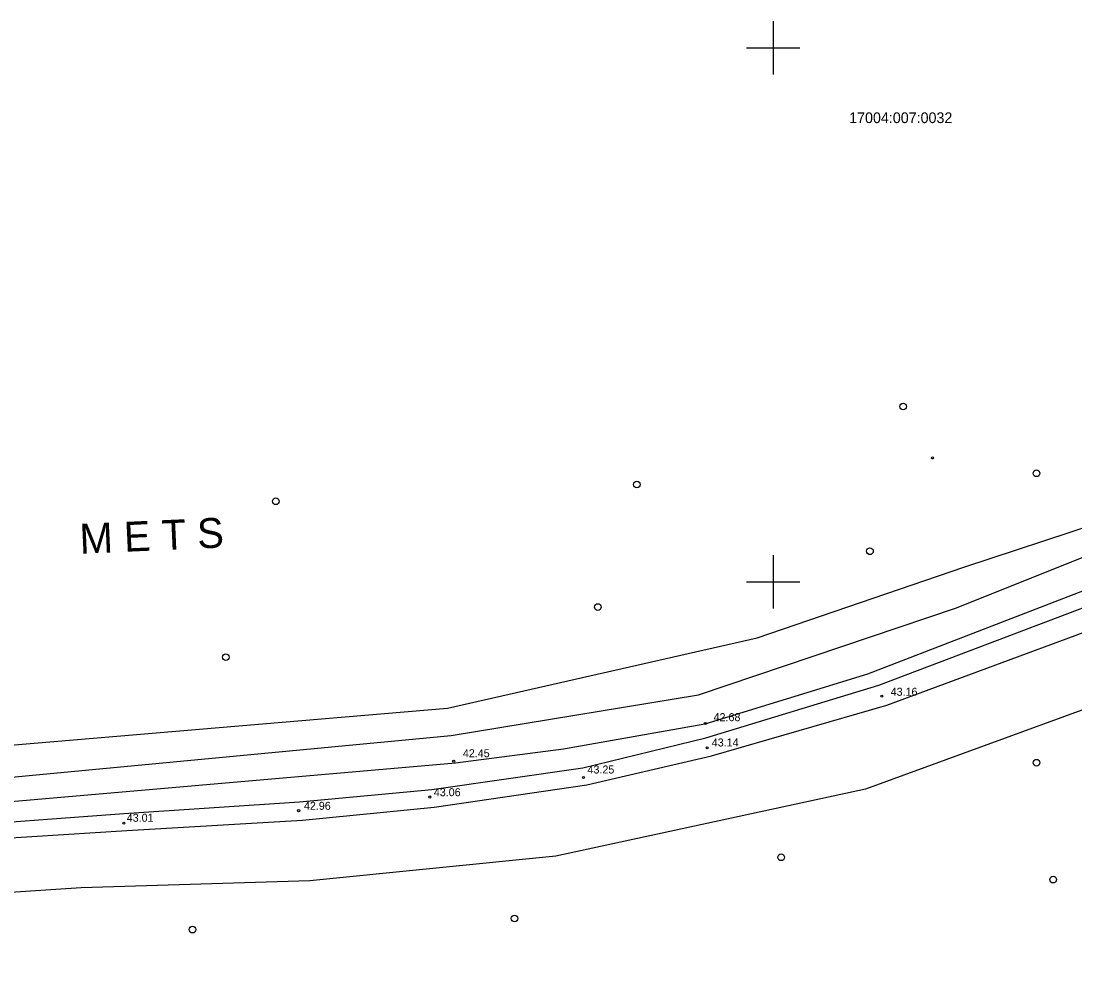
# Model space of a CAD drawing. Extents: x 641765 to 644424, y 6454656 to 6458238.
# Drawn here: x 643429.5 to 643528.3, y 6457414.4 to 6457502.5 of the extents above; entities that cross this region are included whole.
import ezdxf

# ---------------------------------------------------------------- set-up
doc = ezdxf.new("R2010")
doc.units = 0
for name, color, linetype in [('1', 7, 'Continuous'), ('10', 7, 'Continuous'), ('30', 7, 'Continuous'), ('31', 7, 'Continuous'), ('41', 7, 'Continuous'), ('43', 7, 'Continuous'), ('57', 7, 'Continuous'), ('61', 7, 'Continuous')]:
    doc.layers.add(name, color=color, linetype=linetype)

# ---------------------------------------------------------------- blocks, each defined once
blk = doc.blocks.new('KKORIS')
at = {"layer": '61'}
for p, q in [((0, 2500), (0, -2500)), ((-2500, 0), (2500, 0))]:
    blk.add_line(p, q, dxfattribs=at)
blk = doc.blocks.new('VMETS1')
at = {"layer": '10'}
blk.add_circle((0, 0), 0.311, dxfattribs=at)

msp = doc.modelspace()

# ---------------------------------------------------------------- linework, layer by layer
at = {"layer": '30'}
for points in [[(643279.496, 6457435.486), (643298.377, 6457436.316), (643313.465, 6457432.443), (643331.926, 6457424.952), (643343.54, 6457422.315), (643364.029, 6457423.06), (643380.967, 6457423.742), (643391.064, 6457422.919), (643407.589, 6457425.894), (643421.501, 6457426.981), (643439.163, 6457428.279), (643455.629, 6457429.393), (643468.029, 6457430.538), (643482.188, 6457432.564), (643493.708, 6457435.382), (643509.905, 6457440.301), (643538.746, 6457451.25)], [(643279.814, 6457434.264), (643298.358, 6457434.927), (643313.123, 6457431.367), (643331.726, 6457423.84), (643343.479, 6457421.035), (643364.267, 6457421.716), (643381.055, 6457422.402), (643391.219, 6457421.487), (643408.022, 6457424.53), (643421.622, 6457425.564), (643439.45, 6457426.706), (643455.916, 6457427.659), (643468.24, 6457428.894), (643482.541, 6457430.969), (643494.238, 6457433.681), (643510.673, 6457438.425), (643539.951, 6457449.268)]]:
    msp.add_lwpolyline(points, dxfattribs=at)
at = {"layer": '31'}
for centre in [(643514.938, 6457461.592), (643514.938, 6457461.592), (643510.187, 6457439.283), (643493.664, 6457436.725), (643493.822, 6457434.439), (643470.083, 6457433.2), (643482.246, 6457431.669), (643467.842, 6457429.833), (643455.552, 6457428.563), (643439.178, 6457427.392)]:
    msp.add_circle(centre, 0.1, dxfattribs=at)
at = {"layer": '41'}
for points in [[(643337.658, 6457446.701), (643356.921, 6457431.507), (643367.851, 6457429.387), (643426.678, 6457434.526), (643469.515, 6457438.157), (643498.513, 6457444.759), (643517.881, 6457451.361), (643542.925, 6457459.614)], [(643551.162, 6457446.08), (643508.655, 6457430.565), (643479.657, 6457424.293), (643456.591, 6457421.982), (643435.172, 6457421.322), (643414.742, 6457420.002), (643396.948, 6457417.031), (643359.548, 6457414.395), (643338.458, 6457415.055), (643312.097, 6457423.638), (643286.98, 6457428.912), (643271.842, 6457428.912)]]:
    msp.add_lwpolyline(points, dxfattribs=at)
at = {"layer": '43'}
for points in [[(643344.422, 6457425.07), (643365.618, 6457426.833), (643421.367, 6457430.998), (643469.85, 6457435.602), (643493.014, 6457439.405), (643517.181, 6457447.542), (643542.069, 6457457.516)], [(643543.394, 6457454.659), (643508.847, 6457441.346), (643493.594, 6457436.66), (643480.353, 6457434.321), (643470.247, 6457433.008), (643422.138, 6457428.813), (643364.321, 6457424.761), (643344.552, 6457423.621), (643332.276, 6457427.522), (643325.672, 6457430.472), (643310.73, 6457435.349)]]:
    msp.add_lwpolyline(points, dxfattribs=at)

# ---------------------------------------------------------------- block references
at = {"layer": '10', "rotation": 2.56399}
for p in [(643512.2, 6457466.4), (643524.69, 6457460.15), (643487.23, 6457459.1), (643453.41, 6457457.53), (643509.08, 6457452.85), (643483.59, 6457447.63), (643448.73, 6457442.94), (643524.69, 6457433.05), (643500.76, 6457424.19), (643526.25, 6457422.1), (643475.78, 6457418.46), (643445.6, 6457417.42)]:
    msp.add_blockref('VMETS1', p, dxfattribs=at)
at = {"layer": '61', "xscale": 0.001, "yscale": 0.001}
for p in [(643500, 6457500), (643500, 6457450)]:
    msp.add_blockref('KKORIS', p, dxfattribs=at)

# ---------------------------------------------------------------- texts
at = {"layer": '1'}
msp.add_text('17004:007:0032', height=1.00002, dxfattribs=at).set_placement((643507.13, 6457492.95))
at = {"layer": '31'}
for s, p in [('43.16', (643511.02, 6457439.32)), ('42.68', (643494.43, 6457436.94)), ('43.14', (643494.26, 6457434.57)), ('42.45', (643470.94, 6457433.56)), ('43.25', (643482.62, 6457432.04)), ('43.06', (643468.22, 6457429.91)), ('42.96', (643456.05, 6457428.64)), ('43.01', (643439.45, 6457427.52))]:
    msp.add_text(s, height=0.75, dxfattribs=at).set_placement(p)
at = {"layer": '57'}
msp.add_text('M E T S', height=2.8, rotation=2.56399, dxfattribs=at).set_placement((643435.09, 6457452.61))

doc.saveas('drawing.dxf')
